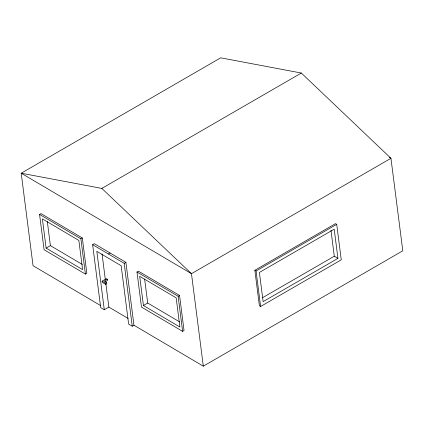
<?xml version="1.0" encoding="UTF-8"?>
<svg xmlns="http://www.w3.org/2000/svg" width="424" height="424" viewBox="0 0 424 424"><rect width="100%" height="100%" fill="white"/><g stroke="black" fill="none" stroke-linecap="round" stroke-linejoin="round"><path stroke-width="0.64" d="M39.57 214.427L41.001 213.601L82.314 237.981L86.835 273.273L85.404 274.1L44.091 249.72L39.57 214.427L80.883 238.807L85.404 274.1M100.695 305.619L33.051 265.7L21.2 173.209L101.845 188.415L301.332 73.034L390.949 158.3L402.8 250.791L203.313 366.172L133.963 325.25L125.902 262.324L94.34 243.699L92.628 244.69L100.689 307.617L104.288 309.743L108.857 307.098L128.117 318.466M46.121 248.098L82.595 269.622L78.859 240.429L42.379 218.906L46.121 248.098L50.403 245.618L82.32 264.454M80.883 238.807L82.314 237.981M108.406 254.003L110.118 253.011M92.628 244.69L124.19 263.315L125.902 262.324M107.362 279.236L104.225 281.048L106.663 282.485L106.816 283.714L105.677 284.377L102.269 282.363L102.11 281.133L106.392 278.658L107.362 279.236L107.521 280.465L105.428 281.674M102.11 281.133L105.518 283.147L106.663 282.485M136.984 272.012L138.41 271.185L179.553 295.464L184.043 330.534L182.617 331.361L141.478 307.087L136.984 272.012L178.122 296.286L182.617 331.361M143.434 305.519L179.909 327.047L176.172 297.855L139.692 276.326L143.434 305.519L147.711 303.043L179.633 321.88M178.122 296.286L179.553 295.464M104.288 309.743L96.81 251.358L121.169 265.731L128.647 324.116L132.251 326.241L133.963 325.25M254.851 270.279L335.501 223.628L336.72 224.349L341.262 259.833L260.612 306.478L259.398 305.762L254.851 270.279L256.07 270.994L260.612 306.478M256.07 270.994L336.72 224.349M262.334 297.834L334.287 256.218L337.939 258.375L263.129 301.644L259.393 272.452L334.202 229.183L337.939 258.375M301.332 73.034L220.687 57.828L21.2 173.209L191.468 273.681L203.313 366.172M389.248 157.293L390.949 158.3L191.468 273.681L101.845 188.415M330.964 230.269L334.287 256.218M144.637 279.04L147.711 303.043M124.19 263.315L132.251 326.241M102.052 253.965L105.327 279.549M105.915 284.138L108.857 307.098M105.518 283.147L105.677 284.377M47.329 221.619L50.403 245.618"/></g></svg>
